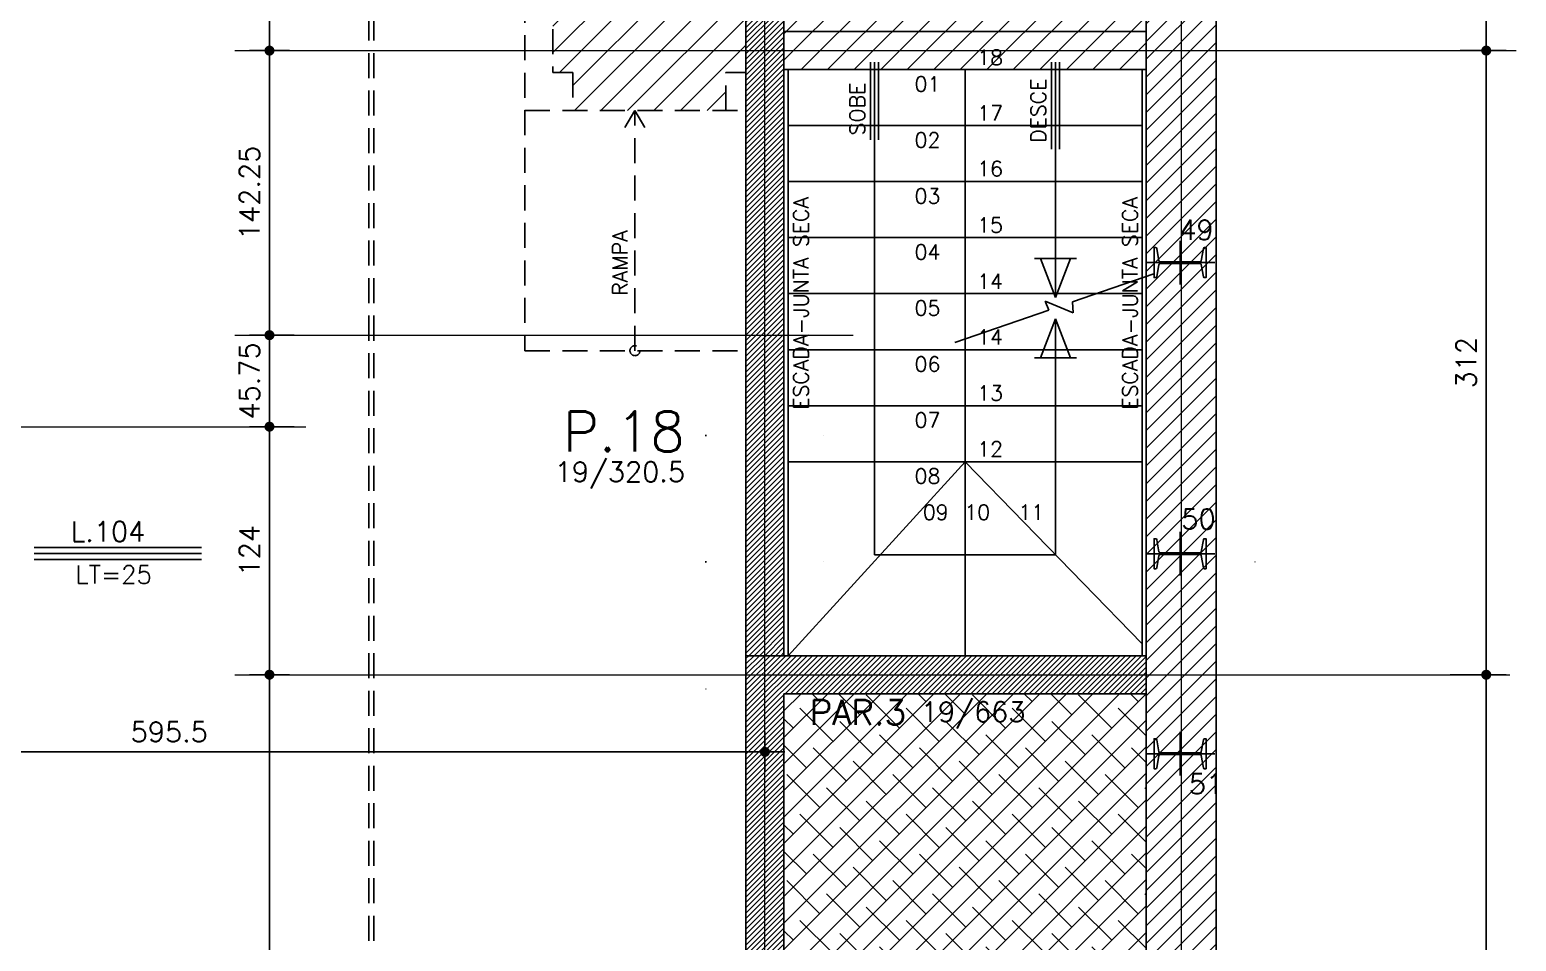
# Model space of a CAD drawing. Header units: inches. Extents: x 164 to 6104, y 4585 to 8790.
# Drawn here: x 3185 to 3928, y 7038 to 7493 of the extents above; entities that cross this region are included whole.
import ezdxf

# ---------------------------------------------------------------- set-up
doc = ezdxf.new("R2010")
doc.units = ezdxf.units.IN
doc.header["$LTSCALE"] = 50
doc.header["$MEASUREMENT"] = 0
doc.linetypes.add('DOT', pattern=[6.35, 0, -6.35])
doc.linetypes.add('HIDDEN', pattern=[0.375, 0.25, -0.125])
for name, color, linetype in [('ALVENARIA', 10, 'HIDDEN'), ('ATERRO', 253, 'Continuous'), ('CORTINA', 7, 'Continuous'), ('COTA', 6, 'Continuous'), ('ESCADA', 8, 'Continuous'), ('FO-HACHURA_PILAR-CONT', 252, 'Continuous'), ('FO-TEXTO-LAJES', 152, 'Continuous'), ('FO-TEXTO-VIGAS', 3, 'Continuous'), ('HACHURA SOBRE PISO', 253, 'Continuous'), ('P-C', 1, 'Continuous'), ('PAREDE', 191, 'Continuous'), ('PERFIL-CORTINA', 210, 'Continuous'), ('TEXTO', 3, 'Continuous'), ('TEXTO_PERFIL', 4, 'Continuous')]:
    doc.layers.add(name, color=color, linetype=linetype)
for name, color, linetype, lineweight in [('FO-Eixos', 150, 'Continuous', 5), ('FO-Textos dos pilares', 3, 'Continuous', 20), ('FO-Vigas', 2, 'Continuous', 30)]:
    doc.layers.add(name, color=color, linetype=linetype, lineweight=lineweight)
doc.styles.add('060CL', font='simplex.shx', dxfattribs={"height": 11.25})
doc.styles.add('ROMANS', font='romans.shx')
doc.dimstyles.new('COTA_50', dxfattribs={"dimscale": 5, "dimtxt": 2, "dimasz": 1, "dimexe": 2, "dimexo": 1.5, "dimgap": 1, "dimtad": 1, "dimzin": 12, "dimdsep": 46, "dimtxsty": 'ROMANS', "dimblk1": 'COTA', "dimblk2": 'COTA', "dimsah": 1, "dimcen": -4, "dimdle": 1.5, "dimclrd": 6, "dimclre": 6, "dimclrt": 3, "dimadec": 0, "dimazin": 0, "dimtfac": 1, "dimtofl": 0, "dimtmove": 0, "dimatfit": 3, "dimldrblk": 'COTA', "dimfxl": 1, "dimtolj": 1, "dimtzin": 12, "dimarcsym": 0})

# ---------------------------------------------------------------- blocks, each defined once
blk = doc.blocks.new('COTA')
at = {"layer": 'COTA'}
for p, q in [((0, -2), (0, 2)), ((2, 0), (-2, 0))]:
    blk.add_line(p, q, dxfattribs=at)
at = {"layer": 'COTA', "const_width": 0.5}
blk.add_lwpolyline([(-0.25, 0, 1), (0.25, 0, 1)], format="xyb", close=True, dxfattribs=at)
blk = doc.blocks.new('*D122')
at = {"layer": 'COTA', "color": 6, "lineweight": -2, "transparency": 16777216}
for p, q in [((3900.38, 7639.34), (3923.5, 7639.34)), ((3913.5, 7487.84), (3913.5, 7634.34)), ((3900.38, 7482.84), (3923.5, 7482.84))]:
    blk.add_line(p, q, dxfattribs=at)
at = {"layer": 'Defpoints', "color": 0, "transparency": 16777216}
for p in [(3892.88, 7639.34), (3913.5, 7639.34), (3892.88, 7482.84)]:
    blk.add_point(p, dxfattribs=at)
at = {"layer": 'COTA', "color": 6, "lineweight": -2, "transparency": 16777216, "xscale": 5, "yscale": 5, "zscale": 5}
for p, rotation in [((3913.5, 7639.34), 90), ((3913.5, 7482.84), 270)]:
    blk.add_blockref('COTA', p, dxfattribs=dict(at, rotation=rotation))
at = {"layer": 'COTA', "color": 3, "transparency": 16777216, "insert": (3903.5, 7561.09), "char_height": 10, "attachment_point": 5, "rotation": 90, "style": 'ROMANS'}
blk.add_mtext('\\A1;156.5', dxfattribs=at)
blk = doc.blocks.new('*D140')
at = {"layer": 'COTA', "color": 6, "lineweight": -2, "transparency": 16777216}
for p, q in [((3312.84, 7639.34), (3295.33, 7639.34)), ((3305.33, 7487.84), (3305.33, 7634.34)), ((3312.84, 7482.84), (3295.33, 7482.84))]:
    blk.add_line(p, q, dxfattribs=at)
at = {"layer": 'Defpoints', "color": 0, "transparency": 16777216}
for p in [(3305.33, 7639.34), (3320.34, 7639.34), (3320.34, 7482.84)]:
    blk.add_point(p, dxfattribs=at)
at = {"layer": 'COTA', "color": 6, "lineweight": -2, "transparency": 16777216, "xscale": 5, "yscale": 5, "zscale": 5}
for p, rotation in [((3305.33, 7639.34), 90), ((3305.33, 7482.84), 270)]:
    blk.add_blockref('COTA', p, dxfattribs=dict(at, rotation=rotation))
at = {"layer": 'COTA', "color": 3, "transparency": 16777216, "insert": (3295.33, 7561.09), "char_height": 10, "attachment_point": 5, "rotation": 90, "style": 'ROMANS'}
blk.add_mtext('\\A1;156.5', dxfattribs=at)
blk = doc.blocks.new('*D77')
at = {"layer": 'COTA', "color": 6, "lineweight": -2, "transparency": 16777216}
for p, q in [((3311.79, 7482.84), (3295.33, 7482.84)), ((3305.33, 7345.59), (3305.33, 7477.84)), ((3311.79, 7340.59), (3295.33, 7340.59))]:
    blk.add_line(p, q, dxfattribs=at)
at = {"layer": 'Defpoints', "color": 0, "transparency": 16777216}
for p in [(3305.33, 7482.84), (3319.29, 7482.84), (3319.29, 7340.59)]:
    blk.add_point(p, dxfattribs=at)
at = {"layer": 'COTA', "color": 6, "lineweight": -2, "transparency": 16777216, "xscale": 5, "yscale": 5, "zscale": 5}
for p, rotation in [((3305.33, 7482.84), 90), ((3305.33, 7340.59), 270)]:
    blk.add_blockref('COTA', p, dxfattribs=dict(at, rotation=rotation))
at = {"layer": 'COTA', "color": 3, "transparency": 16777216, "insert": (3295.33, 7411.71), "char_height": 10, "attachment_point": 5, "rotation": 90, "style": 'ROMANS'}
blk.add_mtext('\\A1;142.25', dxfattribs=at)
blk = doc.blocks.new('*D116')
at = {"layer": 'COTA', "color": 6, "lineweight": -2, "transparency": 16777216}
for p, q in [((3317.61, 7340.59), (3295.33, 7340.59)), ((3305.33, 7299.84), (3305.33, 7335.59)), ((3317.61, 7294.84), (3295.33, 7294.84))]:
    blk.add_line(p, q, dxfattribs=at)
at = {"layer": 'Defpoints', "color": 0, "transparency": 16777216}
for p in [(3305.33, 7340.59), (3325.11, 7340.59), (3325.11, 7294.84)]:
    blk.add_point(p, dxfattribs=at)
at = {"layer": 'COTA', "color": 6, "lineweight": -2, "transparency": 16777216, "xscale": 5, "yscale": 5, "zscale": 5}
for p, rotation in [((3305.33, 7340.59), 90), ((3305.33, 7294.84), 270)]:
    blk.add_blockref('COTA', p, dxfattribs=dict(at, rotation=rotation))
at = {"layer": 'COTA', "color": 3, "transparency": 16777216, "insert": (3295.33, 7317.71), "char_height": 10, "attachment_point": 5, "rotation": 90, "style": 'ROMANS'}
blk.add_mtext('\\A1;45.75', dxfattribs=at)
blk = doc.blocks.new('*D227')
at = {"layer": 'COTA', "color": 6, "lineweight": -2, "transparency": 16777216}
for p, q in [((3904.5, 7482.84), (3923.5, 7482.84)), ((3913.5, 7477.84), (3913.5, 7175.84)), ((3904.5, 7170.84), (3923.5, 7170.84))]:
    blk.add_line(p, q, dxfattribs=at)
at = {"layer": 'Defpoints', "color": 0, "transparency": 16777216}
for p in [(3897, 7482.84), (3897, 7170.84), (3913.5, 7170.84)]:
    blk.add_point(p, dxfattribs=at)
at = {"layer": 'COTA', "color": 6, "lineweight": -2, "transparency": 16777216, "xscale": 5, "yscale": 5, "zscale": 5}
for p, rotation in [((3913.5, 7482.84), 90), ((3913.5, 7170.84), 270)]:
    blk.add_blockref('COTA', p, dxfattribs=dict(at, rotation=rotation))
at = {"layer": 'COTA', "color": 3, "transparency": 16777216, "insert": (3903.5, 7326.84), "char_height": 10, "attachment_point": 5, "rotation": 90, "style": 'ROMANS'}
blk.add_mtext('\\A1;312', dxfattribs=at)
blk = doc.blocks.new('*D230')
at = {"layer": 'COTA', "color": 6, "lineweight": -2, "transparency": 16777216}
for p, q in [((3307, 7294.84), (3295.33, 7294.84)), ((3305.33, 7289.84), (3305.33, 7175.84)), ((3307, 7170.84), (3295.33, 7170.84))]:
    blk.add_line(p, q, dxfattribs=at)
at = {"layer": 'Defpoints', "color": 0, "transparency": 16777216}
for p in [(3314.5, 7294.84), (3305.33, 7170.84), (3314.5, 7170.84)]:
    blk.add_point(p, dxfattribs=at)
at = {"layer": 'COTA', "color": 6, "lineweight": -2, "transparency": 16777216, "xscale": 5, "yscale": 5, "zscale": 5}
for p, rotation in [((3305.33, 7294.84), 90), ((3305.33, 7170.84), 270)]:
    blk.add_blockref('COTA', p, dxfattribs=dict(at, rotation=rotation))
at = {"layer": 'COTA', "color": 3, "transparency": 16777216, "insert": (3295.33, 7232.84), "char_height": 10, "attachment_point": 5, "rotation": 90, "style": 'ROMANS'}
blk.add_mtext('\\A1;124', dxfattribs=at)
blk = doc.blocks.new('*D231')
at = {"layer": 'COTA', "color": 6, "lineweight": -2, "transparency": 16777216}
for p, q in [((3312, 7170.84), (3295.33, 7170.84)), ((3305.33, 7165.84), (3305.33, 6653.84)), ((3312, 6648.84), (3295.33, 6648.84))]:
    blk.add_line(p, q, dxfattribs=at)
at = {"layer": 'Defpoints', "color": 0, "transparency": 16777216}
for p in [(3319.5, 7170.84), (3305.33, 6648.84), (3319.5, 6648.84)]:
    blk.add_point(p, dxfattribs=at)
at = {"layer": 'COTA', "color": 6, "lineweight": -2, "transparency": 16777216, "xscale": 5, "yscale": 5, "zscale": 5}
for p, rotation in [((3305.33, 7170.84), 90), ((3305.33, 6648.84), 270)]:
    blk.add_blockref('COTA', p, dxfattribs=dict(at, rotation=rotation))
at = {"layer": 'COTA', "color": 3, "transparency": 16777216, "insert": (3295.33, 6909.84), "char_height": 10, "attachment_point": 5, "rotation": 90, "style": 'ROMANS'}
blk.add_mtext('\\A1;522', dxfattribs=at)
blk = doc.blocks.new('*D234')
at = {"layer": 'COTA', "color": 6, "lineweight": -2, "transparency": 16777216}
for p, q in [((2957.49, 7131), (2957.49, 7142.24)), ((3552.99, 7131), (3552.99, 7142.24)), ((2962.49, 7132.24), (3547.99, 7132.24))]:
    blk.add_line(p, q, dxfattribs=at)
at = {"layer": 'Defpoints', "color": 0, "transparency": 16777216}
for p in [(3552.99, 7132.24), (2957.49, 7123.5), (3552.99, 7123.5)]:
    blk.add_point(p, dxfattribs=at)
at = {"layer": 'COTA', "color": 6, "lineweight": -2, "transparency": 16777216, "xscale": 5, "yscale": 5, "zscale": 5, "rotation": 180}
blk.add_blockref('COTA', (2957.49, 7132.24), dxfattribs=at)
at = {"layer": 'COTA', "color": 6, "lineweight": -2, "transparency": 16777216, "xscale": 5, "yscale": 5, "zscale": 5}
blk.add_blockref('COTA', (3552.99, 7132.24), dxfattribs=at)
at = {"layer": 'COTA', "color": 3, "transparency": 16777216, "insert": (3255.24, 7142.24), "char_height": 10, "attachment_point": 5, "style": 'ROMANS'}
blk.add_mtext('\\A1;595.5', dxfattribs=at)
blk = doc.blocks.new('*D242')
at = {"layer": 'COTA', "color": 6, "lineweight": -2, "transparency": 16777216}
for p, q in [((3895.5, 7170.84), (3923.5, 7170.84)), ((3913.5, 7165.84), (3913.5, 6690.84)), ((3895.5, 6685.84), (3923.5, 6685.84))]:
    blk.add_line(p, q, dxfattribs=at)
at = {"layer": 'Defpoints', "color": 0, "transparency": 16777216}
for p in [(3888, 7170.84), (3888, 6685.84), (3913.5, 6685.84)]:
    blk.add_point(p, dxfattribs=at)
at = {"layer": 'COTA', "color": 6, "lineweight": -2, "transparency": 16777216, "xscale": 5, "yscale": 5, "zscale": 5}
for p, rotation in [((3913.5, 7170.84), 90), ((3913.5, 6685.84), 270)]:
    blk.add_blockref('COTA', p, dxfattribs=dict(at, rotation=rotation))
at = {"layer": 'COTA', "color": 3, "transparency": 16777216, "insert": (3903.5, 6928.34), "char_height": 10, "attachment_point": 5, "rotation": 90, "style": 'ROMANS'}
blk.add_mtext('\\A1;485', dxfattribs=at)

msp = doc.modelspace()

# ---------------------------------------------------------------- hatches: boundary and pattern name
at = {"layer": 'ATERRO'}
h = msp.add_hatch(dxfattribs=at)
h.set_pattern_fill('ANSI38', color=256, scale=75)
h.set_pattern_definition([(45, (1220.449, 13706.989), (-6.629126, 6.629126), []), (135, (1220.449, 13706.989), (-19.887378, 6.629126), [23.4375, -14.0625])])
h.paths.add_polyline_path([(3743.45968, 7161.33875), (3562.49312, 7161.33875), (3562.49312, 6695.33875), (3743.45968, 6695.33875)])
at = {"layer": 'CORTINA'}
h = msp.add_hatch(dxfattribs=at)
h.set_pattern_fill('ANSI31', color=253, scale=50)
h.set_pattern_definition([(45, (337.457, 4585.132), (-4.419417, 4.419417), [])])
h.paths.add_polyline_path([(3743.45968, 5673.85557), (1473.10144, 5602.83875), (811.00984, 5602.83875), (816.97404, 7570.33875), (781.97388, 7570.33875), (775.90358, 5567.83875), (1473.64871, 5567.83875), (3743.45968, 5638.83845), (3743.45968, 5634.44181), (3778.45968, 5634.44181), (3778.45968, 7632.33875), (3743.45968, 7632.33875)])
at = {"layer": 'FO-HACHURA_PILAR-CONT'}
h = msp.add_hatch(dxfattribs=at)
h.set_pattern_fill('ANSI31', color=256, scale=15)
h.paths.add_polyline_path([(3562.49312, 7500.83876), (3552.99312, 7500.83876), (3543.49312, 7500.83876), (3543.49312, 7340.58876), (3543.49312, 7180.33876), (3552.99312, 7180.33876), (3562.49312, 7180.33876), (3562.49312, 7340.58876)])
at = {"layer": 'HACHURA SOBRE PISO'}
h = msp.add_hatch(dxfattribs=at)
h.set_pattern_fill('ANSI31', color=256, scale=75)
h.set_pattern_definition([(45, (-1213.1, 4585.132), (-6.629126, 6.629126), [])])
h.paths.add_polyline_path([(3743.45968, 8153.83875), (3562.49312, 8153.83875), (3562.49312, 8320.79497), (819.15493, 8289.78101), (817.57728, 7769.33875), (983.99311, 7769.33875), (983.99311, 7570.33875), (816.97404, 7570.33875), (815.83301, 7226.33872), (1005.95968, 7226.33872), (1005.95968, 7416.33875), (1146.99312, 7416.33875), (1146.99312, 7797.33875), (1167.99312, 7797.33875), (1167.99312, 7800.33875), (1419.49312, 7800.33875), (1419.49312, 7792.33875), (1489.49312, 7792.33875), (1489.49312, 7800.33875), (1938.49312, 7800.33875), (1938.49312, 7797.33875), (1978.49312, 7797.33875), (1978.49312, 7800.33875), (2518.49312, 7800.33875), (2558.49312, 7797.33875), (2558.49312, 7800.33875), (3023.49312, 7800.33875), (3023.49312, 7792.33875), (3093.49312, 7792.33875), (3093.49312, 7800.33875), (3446.99311, 7800.33875), (3446.99311, 7471.83875), (3456.99311, 7471.83875), (3456.99311, 7452.83875), (3533.49312, 7452.83875), (3533.49312, 7471.83875), (3543.49312, 7471.83875), (3543.49312, 7500.83876), (3562.49312, 7500.83876), (3562.49312, 7473.33875), (3743.45968, 7473.33875), (3743.45968, 7632.33875), (3543.49312, 7632.33875), (3543.49312, 7662.33875), (3562.49312, 7662.33875), (3562.49312, 7812.33875), (3543.49312, 7812.33875), (3543.49312, 7831.33875), (3743.45968, 7831.33875)])
at = {"layer": 'PAREDE', "linetype": 'Continuous'}
h = msp.add_hatch(dxfattribs=at)
h.set_pattern_fill('ANSI31', color=21, scale=15)
h.paths.add_polyline_path([(3743.45968, 7180.33875), (3562.49312, 7180.33875), (3552.99312, 7180.33876), (3543.49312, 7180.33876), (3543.49312, 6716.33875), (3562.49312, 6716.33875), (3562.49312, 7161.33875), (3743.45968, 7161.33875)])
h.paths.add_polyline_path([(3743.45968, 6695.33875), (3562.49312, 6695.33875), (3562.49312, 6716.33875), (3543.49312, 6716.33875), (3543.49312, 6658.33873), (3522.95968, 6658.33873), (3522.95968, 6639.33873), (3562.49312, 6639.33873), (3562.49312, 6676.33875), (3743.45968, 6676.33875)])
h.paths.add_polyline_path([(3522.95968, 6658.33873), (2966.99312, 6658.33873), (2966.99312, 6639.33873), (3522.95968, 6639.33873)])
h.paths.add_polyline_path([(2966.99312, 7269.83875), (2957.49311, 7269.83875), (2947.99312, 7269.83875), (2947.99312, 6679.33875), (2966.99312, 6679.33875)])
h.paths.add_polyline_path([(2966.99312, 7708.39516), (2947.99312, 7708.39516), (2947.99312, 7319.83875), (2957.49311, 7319.83875), (2966.99312, 7319.83875)])
h.paths.add_polyline_path([(2966.99312, 7800.33875), (3023.49312, 7800.33875), (3023.49312, 7807.33875), (3023.49312, 7819.33875), (2947.99312, 7819.33875), (2947.99312, 7708.39516), (2966.99312, 7708.39516)])
h.paths.add_polyline_path([(3367.99312, 7812.33875), (3543.49312, 7812.33875), (3543.49312, 7831.33875), (3348.99312, 7831.33875), (3348.99312, 7819.33875), (3093.49312, 7819.33875), (3093.49312, 7807.33875), (3093.49312, 7800.33875), (3367.99312, 7800.33875)])

# ---------------------------------------------------------------- linework, layer by layer
at = {"color": 7, "linetype": 'Continuous', "lineweight": 13}
msp.add_line((3778.49284, 7847.33874), (3778.49284, 5634.44181), dxfattribs=at)
at = {"layer": 'ALVENARIA', "color": 252}
for p, q in [((3446.99311, 7471.83875), (3456.99311, 7471.83875)), ((3533.49312, 7452.83875), (3533.49312, 7471.83875)), ((3533.49312, 7471.83875), (3543.49312, 7471.83875)), ((3432.99311, 7452.83875), (3543.49312, 7452.83875)), ((3487.99311, 7452.83875), (3482.99311, 7444.33875)), ((3487.99311, 7332.83875), (3487.99311, 7452.83875)), ((3487.99311, 7452.83875), (3492.99311, 7444.33875))]:
    msp.add_line(p, q, dxfattribs=at)
at = {"layer": 'ALVENARIA', "linetype": 'DOT', "ltscale": 0.2}
for p, q in [((3582.45968, 7290.41555), (3523.45968, 7290.41555)), ((3523.45968, 7290.41555), (3523.45968, 7210.41555)), ((3582.45968, 7227.33875), (3523.45968, 7227.33875)), ((3523.45968, 7227.33875), (3523.45968, 7147.33875)), ((3797.95968, 7227.33875), (3738.95968, 7227.33875))]:
    msp.add_line(p, q, dxfattribs=at)
at = {"layer": 'ALVENARIA', "color": 252, "flags": 128}
for points in [[(3446.99311, 7812.33875), (3446.99311, 7471.83875)], [(3367.5, 7800), (3432.99311, 7800), (3432.99311, 7332.83875)], [(3456.99311, 7471.83875), (3456.99311, 7452.83875)], [(3432.99311, 7332.83875), (3542.99311, 7332.83875)]]:
    msp.add_lwpolyline(points, dxfattribs=at)
at = {"layer": 'ALVENARIA', "color": 252}
msp.add_circle((3487.99311, 7332.83875), 2.5, dxfattribs=at)
at = {"layer": 'CORTINA'}
for p, q in [((3778.45968, 5634.44181), (3778.45968, 8358.23875)), ((3743.45968, 7646.33875), (3743.45968, 5634.44181))]:
    msp.add_line(p, q, dxfattribs=at)
at = {"layer": 'ESCADA'}
for p, q in [((3564.49312, 7180.33875), (3564.49312, 7473.33875)), ((3652.9764, 7473.33875), (3652.9764, 7180.33875)), ((3741.45968, 7473.33875), (3741.45968, 7180.33875)), ((3564.49312, 7445.33875), (3741.45968, 7445.33875)), ((3564.49312, 7417.33875), (3741.45968, 7417.33875)), ((3564.49312, 7389.33875), (3741.45968, 7389.33875)), ((3706.69018, 7357.1942), (3747.30262, 7371.21049)), ((3564.49312, 7361.33875), (3741.45968, 7361.33875)), ((3694.79469, 7353.08879), (3692.99252, 7357.58992)), ((3692.99252, 7357.58992), (3707.01413, 7351.82186)), ((3707.01413, 7351.82186), (3706.69018, 7357.1942)), ((3647.90069, 7336.90459), (3694.79469, 7353.08879)), ((3564.49312, 7333.33875), (3741.45968, 7333.33875)), ((3564.49312, 7305.33875), (3741.45968, 7305.33875)), ((3564.49312, 7277.33875), (3741.45968, 7277.33875)), ((3652.9764, 7277.33875), (3564.49312, 7180.33875)), ((3652.9764, 7277.33875), (3741.45968, 7186.33875))]:
    msp.add_line(p, q, dxfattribs=at)
at = {"layer": 'FO-Eixos'}
for p, q in [((3552.99312, 6364.5417), (3552.99312, 8487.88815)), ((3760.95968, 8487.88815), (3760.95968, 5433.12906)), ((3288, 7482.83875), (3928.49718, 7482.83875)), ((3288, 7340.58876), (3597, 7340.58876)), ((646.16579, 7294.83875), (3323.5, 7294.83875)), ((3288, 7170.83875), (3925.25989, 7170.83875))]:
    msp.add_line(p, q, dxfattribs=at)
at = {"layer": 'FO-TEXTO-LAJES', "color": 8}
for p, q in [((3187.69073, 7234.52503), (3271.31886, 7234.52503)), ((3187.69073, 7228.52503), (3271.31886, 7228.52503))]:
    msp.add_line(p, q, dxfattribs=at)
at = {"layer": 'FO-TEXTO-LAJES', "color": 1}
msp.add_line((3187.69073, 7231.52503), (3271.31886, 7231.52503), dxfattribs=at)
at = {"layer": 'FO-Vigas', "color": 8, "linetype": 'HIDDEN'}
for p, q in [((3354.99311, 7800.33875), (3354.99311, 6658.33873)), ((3357.49311, 7800.33875), (3357.49311, 6658.33873))]:
    msp.add_line(p, q, dxfattribs=at)
at = {"layer": 'FO-Vigas'}
for p, q in [((3562.49312, 7492.33875), (3743.45968, 7492.33875)), ((3562.49312, 7473.33875), (3743.45968, 7473.33875)), ((3543.49312, 6634.33873), (3543.49312, 7180.33875)), ((3562.49312, 7180.33875), (3743.45968, 7180.33875)), ((3562.49312, 6695.33875), (3562.49312, 7161.33875)), ((3562.49312, 7161.33875), (3743.45968, 7161.33875))]:
    msp.add_line(p, q, dxfattribs=at)
at = {"layer": 'P-C'}
msp.add_lwpolyline([(3562.49312, 7500.83876), (3552.99312, 7500.83876), (3543.49312, 7500.83876), (3543.49312, 7340.58876), (3543.49312, 7180.33876), (3552.99312, 7180.33876), (3562.49312, 7180.33876), (3562.49312, 7340.58876), (3562.49312, 7500.83876)], close=True, dxfattribs=at)
at = {"layer": 'PERFIL-CORTINA', "color": 210}
for p, q in [((3760.45968, 7365.92978), (3760.45968, 7387.74772)), ((3743.11087, 7376.83875), (3777.80848, 7376.83875)), ((3760.45968, 7220.42978), (3760.45968, 7242.24772)), ((3743.11087, 7231.33875), (3777.80848, 7231.33875)), ((3760.45968, 7120.42978), (3760.45968, 7142.24772)), ((3743.11087, 7131.33875), (3777.80848, 7131.33875))]:
    msp.add_line(p, q, dxfattribs=at)
for points in [[(3770.42491, 7376.44525), (3750.49559, 7376.44525, 0.348536415), (3749.88695, 7375.96232), (3748.82241, 7369.82168, -0.348536415), (3748.21377, 7369.33875), (3747.45968, 7369.33875), (3747.45968, 7384.33875), (3748.21377, 7384.33875, -0.348536415), (3748.82241, 7383.85582), (3749.88695, 7377.71518, 0.348536415), (3750.49559, 7377.23225), (3770.42377, 7377.23225, 0.348536415), (3771.03241, 7377.71518), (3772.09695, 7383.85582, -0.348536415), (3772.70559, 7384.33875), (3773.45968, 7384.33875), (3773.45968, 7369.33875), (3772.70559, 7369.33875, -0.348536415), (3772.09695, 7369.82168), (3771.03241, 7375.96232, 0.349049903), (3770.42262, 7376.44525)], [(3770.42491, 7230.94525), (3750.49559, 7230.94525, 0.348536415), (3749.88695, 7230.46232), (3748.82241, 7224.32168, -0.348536415), (3748.21377, 7223.83875), (3747.45968, 7223.83875), (3747.45968, 7238.83875), (3748.21377, 7238.83875, -0.348536415), (3748.82241, 7238.35582), (3749.88695, 7232.21518, 0.348536415), (3750.49559, 7231.73225), (3770.42377, 7231.73225, 0.348536415), (3771.03241, 7232.21518), (3772.09695, 7238.35582, -0.348536415), (3772.70559, 7238.83875), (3773.45968, 7238.83875), (3773.45968, 7223.83875), (3772.70559, 7223.83875, -0.348536415), (3772.09695, 7224.32168), (3771.03241, 7230.46232, 0.349049903), (3770.42262, 7230.94525)], [(3770.42491, 7130.94525), (3750.49559, 7130.94525, 0.348536415), (3749.88695, 7130.46232), (3748.82241, 7124.32168, -0.348536415), (3748.21377, 7123.83875), (3747.45968, 7123.83875), (3747.45968, 7138.83875), (3748.21377, 7138.83875, -0.348536415), (3748.82241, 7138.35582), (3749.88695, 7132.21518, 0.348536415), (3750.49559, 7131.73225), (3770.42377, 7131.73225, 0.348536415), (3771.03241, 7132.21518), (3772.09695, 7138.35582, -0.348536415), (3772.70559, 7138.83875), (3773.45968, 7138.83875), (3773.45968, 7123.83875), (3772.70559, 7123.83875, -0.348536415), (3772.09695, 7124.32168), (3771.03241, 7130.46232, 0.349049903), (3770.42262, 7130.94525)]]:
    msp.add_lwpolyline(points, format="xyb", dxfattribs=at)
at = {"layer": 'TEXTO', "color": 8}
for p, q in [((3605.73476, 7477.05372), (3605.73476, 7438.2326)), ((3607.73476, 7230.81031), (3607.73476, 7477.05372)), ((3609.73476, 7477.05372), (3609.73476, 7438.2326)), ((3696.21804, 7477.05372), (3696.21804, 7433.59622)), ((3698.21804, 7359.36101), (3698.21804, 7477.05372)), ((3700.21804, 7477.05372), (3700.21804, 7433.59622)), ((3708.71804, 7378.87473), (3687.71804, 7378.87473)), ((3698.21804, 7359.36101), (3690.71804, 7378.87473)), ((3705.71804, 7378.87473), (3698.21804, 7359.36101)), ((3698.21804, 7348.83479), (3690.71804, 7329.32107)), ((3698.21804, 7348.83479), (3698.21804, 7230.81031)), ((3705.71804, 7329.32107), (3698.21804, 7348.83479)), ((3708.71804, 7329.32107), (3687.71804, 7329.32107)), ((3698.21804, 7230.81031), (3607.73476, 7230.81031))]:
    msp.add_line(p, q, dxfattribs=at)

# ---------------------------------------------------------------- texts
at = {"layer": 'FO-TEXTO-LAJES', "style": 'ROMANS'}
msp.add_text('L.104', height=10, dxfattribs=at).set_placement((3205.98144, 7237.40661))
at = {"layer": 'FO-TEXTO-LAJES', "color": 3, "style": 'ROMANS'}
msp.add_text('LT=25', height=9, dxfattribs=at).set_placement((3208.40845, 7216.36436))
at = {"layer": 'FO-TEXTO-VIGAS', "color": 1, "style": 'ROMANS'}
msp.add_text('PAR.3', height=12.5, dxfattribs=at).set_placement((3575.2732, 7145.79493))
at = {"layer": 'FO-TEXTO-VIGAS', "style": 'ROMANS'}
msp.add_text('19/663', height=10, dxfattribs=at).set_placement((3630.90588, 7147.23944))
at = {"layer": 'FO-Textos dos pilares', "color": 1, "style": 'ROMANS'}
msp.add_text('P.18', height=20, dxfattribs=at).set_placement((3452.00811, 7282.45015))
at = {"layer": 'FO-Textos dos pilares', "color": 3, "style": 'ROMANS'}
msp.add_text('19/320.5', height=10, dxfattribs=at).set_placement((3447.90212, 7267.25589))
at = {"layer": 'TEXTO', "color": 4, "style": 'ROMANS'}
for s, p in [('18', (3659.06515, 7475.65421)), ('01', (3627.80022, 7462.36522)), ('17', (3659.06515, 7447.86772)), ('02', (3627.80022, 7434.36522)), ('16', (3659.06515, 7420.08126)), ('03', (3627.80022, 7406.36522)), ('15', (3659.06515, 7391.88616)), ('04', (3627.80022, 7378.36522)), ('14', (3659.06515, 7363.69108)), ('05', (3627.80022, 7350.36522)), ('14', (3659.06515, 7335.90459)), ('06', (3627.80022, 7322.36522)), ('13', (3659.06515, 7307.90459)), ('07', (3627.80022, 7294.36522)), ('12', (3659.06515, 7279.90459)), ('08', (3627.80022, 7266.36522)), ('09', (3631.89131, 7248.31367)), ('10', (3652.6876, 7248.31367)), ('11', (3679.62047, 7248.31367))]:
    msp.add_text(s, height=7.5, dxfattribs=at).set_placement(p)
for s, p in [('DESCE', (3693.34375, 7436.72474)), ('SOBE', (3602.86046, 7440.44589)), ('ESCADA-JUNTA SECA', (3574.69085, 7303.30077)), ('ESCADA-JUNTA SECA', (3739.1764, 7303.30077)), ('RAMPA', (3484.25639, 7360.24129))]:
    msp.add_text(s, height=7.5, rotation=90, dxfattribs=at).set_placement(p)
at = {"layer": 'TEXTO_PERFIL', "color": 3, "style": '060CL'}
for s, p in [('49', (3760.06972, 7388.18306)), ('50', (3761.07741, 7243.68981)), ('51', (3764.85624, 7111.22205))]:
    msp.add_text(s, height=10, dxfattribs=at).set_placement(p)

# ---------------------------------------------------------------- dimensions: what is measured, and where the dimension line sits
at = {"layer": 'COTA'}
for base, p1, p2, picture, middle in [((3305.32508, 7639.33875), (3320.34334, 7482.83875), (3320.34334, 7639.33875), '*D140', (3295.32508, 7561.08875)), ((3913.49718, 7639.33875), (3892.88423, 7482.83875), (3892.88423, 7639.33875), '*D122', (3903.49718, 7561.08875)), ((3305.32508, 7482.83875), (3319.29135, 7340.58876), (3319.29135, 7482.83875), '*D77', (3295.32508, 7411.71375)), ((3913.49718, 7170.83875), (3897, 7482.83875), (3897, 7170.83875), '*D227', (3903.49718, 7326.83875)), ((3305.32508, 7170.83875), (3314.5, 7294.83875), (3314.5, 7170.83875), '*D230', (3295.32508, 7232.83875)), ((3305.32508, 6648.83873), (3319.5, 7170.83875), (3319.5, 6648.83873), '*D231', (3295.32508, 6909.83874)), ((3913.49718, 6685.83875), (3888, 7170.83875), (3888, 6685.83875), '*D242', (3903.49718, 6928.33875))]:
    dim = msp.add_linear_dim(base=base, p1=p1, p2=p2, angle=90, dimstyle='COTA_50', dxfattribs=at)
    dim.commit()
    dim.dimension.update_dxf_attribs({"geometry": picture, "text_midpoint": middle})
dim = msp.add_linear_dim(base=(3305.32508, 7340.58876), p1=(3325.10535, 7294.83875), p2=(3325.10535, 7340.58876), angle=90, dimstyle='COTA_50', dxfattribs=at)
dim.commit()
dim.dimension.update_dxf_attribs({"geometry": '*D116', "text_midpoint": (3305.32508, 7317.71375), "dimtype": 160})
dim = msp.add_linear_dim(base=(3552.99312, 7132.23534), p1=(2957.49312, 7123.5), p2=(3552.99312, 7123.5), dimstyle='COTA_50', dxfattribs=at)
dim.commit()
dim.dimension.update_dxf_attribs({"geometry": '*D234', "text_midpoint": (3255.24312, 7142.23534)})

doc.saveas('drawing.dxf')
